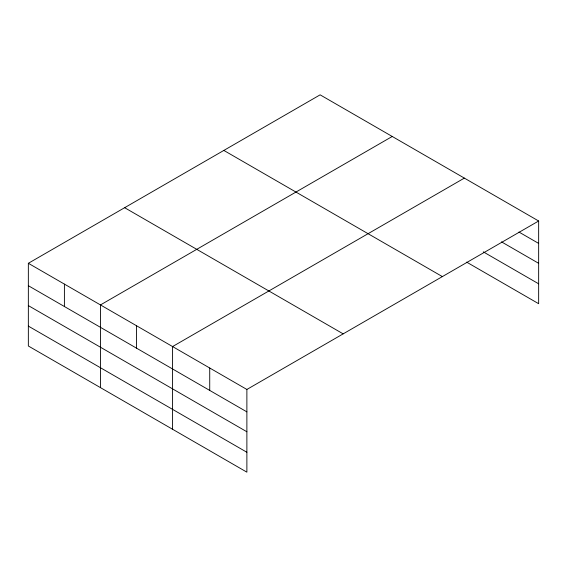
<?xml version="1.0" encoding="UTF-8"?>
<svg xmlns="http://www.w3.org/2000/svg" width="567" height="567" viewBox="0 0 567 567"><rect width="100%" height="100%" fill="white"/><g stroke="black" fill="none" stroke-linecap="round" stroke-linejoin="round"><path stroke-width="0.85" d="M538.65 221.002L320.121 94.838L28.35 263.294L28.35 345.998L246.879 472.162L246.879 389.458L538.65 221.002L538.65 303.706L466.627 262.124M392.236 136.47L100.465 304.926L100.465 387.63M464.352 178.109L172.581 346.557L172.581 429.269M518.94 232.038L538.65 243.413M501.497 241.861L538.65 263.315M483.304 251.861L538.65 283.812M223.837 150.425L442.366 276.59M124.634 207.699L343.163 333.864M28.35 263.294L246.879 389.458M28.35 285.704L246.879 411.869M28.35 305.599L246.879 431.763M28.35 326.103L246.879 452.268M209.726 368.011L209.726 390.422M136.519 325.742L136.519 348.152M64.404 284.11L64.404 306.52"/></g></svg>
